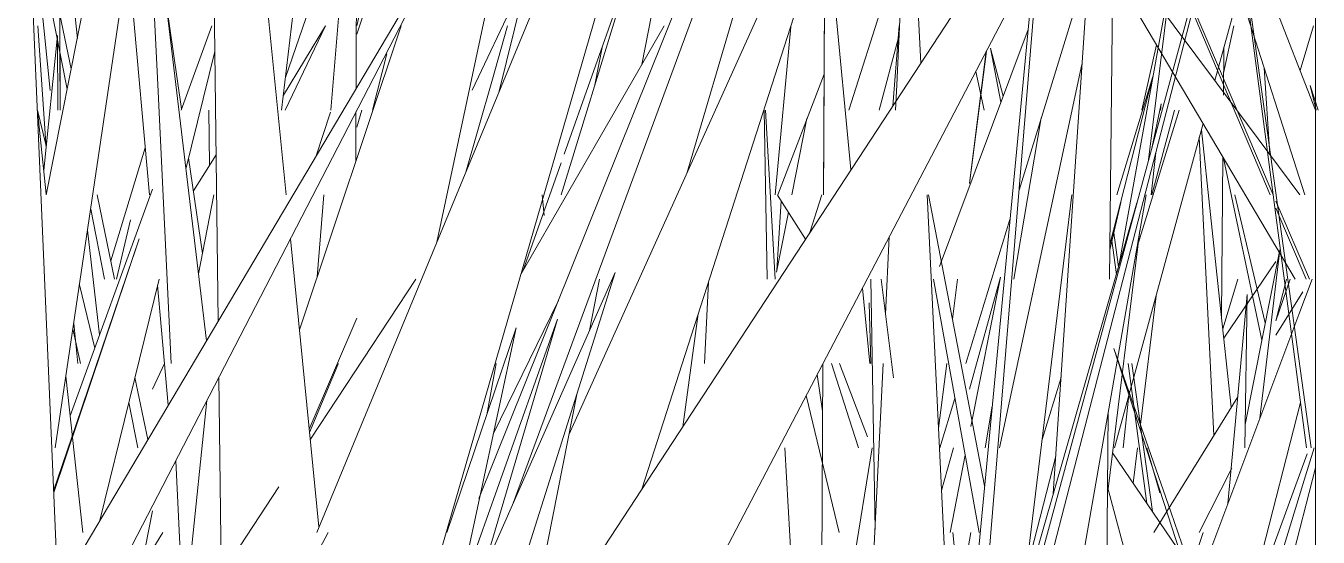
# Model space of a CAD drawing. Header units: millimetres. Extents: x -9575 to 27274, y -4387 to 11354.
# Drawn here: x -5082.72 to -5040.48, y 3071.91 to 3088.62 of the extents above; entities that cross this region are included whole.
import ezdxf

# ---------------------------------------------------------------- set-up
doc = ezdxf.new("R2010")
doc.units = ezdxf.units.MM
doc.layers.add('A-FLOR-HRAL', color=11, linetype='Continuous', lineweight=9)
doc.layers.add('G-IMPT', color=8, linetype='Continuous', lineweight=9)

# ---------------------------------------------------------------- blocks, each defined once
blk = doc.blocks.new('Railing - 2_ x 1_2_-V4-North')
at = {"layer": 'A-FLOR-HRAL'}
blk.add_line((-7478.968, 3048), (-7478.968, 3933.825), dxfattribs=at)
blk = doc.blocks.new('Railing - Railing-380087-North')
blk.add_blockref('Railing - 2_ x 1_2_-V4-North', (2438.4, 0))
blk = doc.blocks.new('Grass Array - 25_dwg-V16-North')
at = {"layer": 'G-IMPT'}
for p, q in [((-5040.715, 3074.823), (-5043.965, 3098.337)), ((-5052.202, 3061.463), (-5042.308, 3097.941)), ((-5040.57, 3085.859), (-5045.2, 3097.732)), ((-5054.259, 3086.695), (-5053.851, 3095.105)), ((-5053.473, 3087.398), (-5053.851, 3095.105)), ((-5047.753, 3094.136), (-5049.14, 3073.331)), ((-5047.301, 3080.341), (-5047.16, 3094.364)), ((-5046.731, 3094.136), (-5042.048, 3083.1)), ((-5041.953, 3083.1), (-5046.677, 3094.136)), ((-5044.321, 3093.696), (-5040.921, 3083.1)), ((-5056.472, 3091.377), (-5055.752, 3083.918)), ((-5054.071, 3091.377), (-5055.825, 3085.859)), ((-5056.65, 3083.1), (-5056.616, 3091.076)), ((-5056.616, 3091.076), (-5056.642, 3084.826)), ((-5052.025, 3066.851), (-5049.746, 3090.815)), ((-5043.805, 3086.753), (-5046.97, 3091.006)), ((-5047.986, 3090.644), (-5050.261, 3083.248)), ((-5046.998, 3080.777), (-5045.264, 3090.405)), ((-5046.024, 3084.243), (-5045.264, 3090.405)), ((-5063.176, 3089.928), (-5065.125, 3084.428)), ((-5041.233, 3080.341), (-5047.085, 3090.228)), ((-5049.724, 3089.783), (-5051.633, 3066.547)), ((-5043.06, 3089.767), (-5043.862, 3086.83)), ((-5042.772, 3089.293), (-5040.864, 3074.823)), ((-5054.386, 3086.004), (-5054.181, 3088.618)), ((-5044.623, 3088.988), (-5051.137, 3063.788)), ((-5043.573, 3087.067), (-5043.237, 3088.618)), ((-5041.076, 3087.156), (-5040.638, 3088.618)), ((-5057.722, 3088.585), (-5058.235, 3083.1)), ((-5054.826, 3085.859), (-5054.215, 3088.188)), ((-5052.854, 3080.749), (-5049.966, 3088.499)), ((-5063.874, 3087.959), (-5064.124, 3086.689)), ((-5051.876, 3083.46), (-5051.327, 3087.791)), ((-5051.33, 3087.786), (-5051.876, 3083.479)), ((-5050.851, 3086.124), (-5051.196, 3087.886)), ((-5050.778, 3086.321), (-5051.196, 3087.886)), ((-5045.764, 3087.996), (-5046.251, 3085.859)), ((-5043.565, 3087.917), (-5043.58, 3086.352)), ((-5049.35, 3082.028), (-5048.205, 3087.354)), ((-5056.633, 3087.041), (-5058.144, 3083.1)), ((-5051.677, 3087.123), (-5051.403, 3085.859)), ((-5047.289, 3081.47), (-5045.882, 3086.967)), ((-5047.063, 3083.1), (-5045.882, 3086.967)), ((-5042.251, 3087.245), (-5042.06, 3084.408)), ((-5054.259, 3086.695), (-5054.3, 3085.859)), ((-5043.805, 3086.753), (-5041.087, 3083.1)), ((-5040.546, 3085.859), (-5040.741, 3086.663)), ((-5040.484, 3085.859), (-5040.741, 3086.663)), ((-5045.935, 3084.568), (-5045.612, 3086.073)), ((-5045.635, 3085.859), (-5045.612, 3086.073)), ((-5058.494, 3080.341), (-5058.586, 3085.859)), ((-5058.229, 3080.341), (-5058.541, 3085.859)), ((-5046.357, 3081.539), (-5045.023, 3085.859)), ((-5045.916, 3083.1), (-5045.174, 3085.859)), ((-5057.681, 3083.1), (-5057.192, 3085.585)), ((-5050.43, 3080.341), (-5049.533, 3085.612)), ((-5044.244, 3085.429), (-5047.139, 3074.823)), ((-5056.65, 3083.1), (-5056.642, 3084.826)), ((-5044.368, 3084.978), (-5043.894, 3075.233)), ((-5044.301, 3085.22), (-5043.706, 3079.685)), ((-5045.942, 3083.1), (-5045.789, 3084.476)), ((-5065.228, 3084.138), (-5066.48, 3080.604)), ((-5043.598, 3084.338), (-5043.646, 3079.134)), ((-5042.323, 3078.348), (-5043.573, 3084.296)), ((-5065.774, 3082.422), (-5065.84, 3083.1)), ((-5058.17, 3080.618), (-5058.036, 3082.904)), ((-5058.17, 3080.618), (-5058.036, 3082.904)), ((-5057.24, 3081.644), (-5058.15, 3083.085)), ((-5056.701, 3083.1), (-5057.092, 3081.869)), ((-5051.543, 3048), (-5053.263, 3083.1)), ((-5051.385, 3073.581), (-5053.223, 3083.1)), ((-5051.443, 3065.33), (-5046.407, 3082.828)), ((-5050.145, 3069.841), (-5048.53, 3083.1)), ((-5046.938, 3082.842), (-5047.291, 3081.293)), ((-5046.935, 3078.343), (-5046.105, 3083.1)), ((-5042.539, 3080.286), (-5043.21, 3083.1)), ((-5040.772, 3080.341), (-5041.862, 3082.887)), ((-5058.181, 3080.563), (-5057.795, 3082.523)), ((-5050.557, 3082.286), (-5052.004, 3077.582)), ((-5041.862, 3082.661), (-5040.877, 3080.341)), ((-5049.35, 3082.028), (-5050.898, 3074.823)), ((-5046.307, 3081.944), (-5047.35, 3073.484)), ((-5047.173, 3081.924), (-5047.009, 3080.738)), ((-5054.501, 3081.723), (-5054.624, 3079.196)), ((-5047.079, 3080.493), (-5047.237, 3081.674)), ((-5041.739, 3081.294), (-5042.87, 3075.588)), ((-5041.739, 3081.294), (-5042.387, 3075.8)), ((-5042.387, 3075.8), (-5041.739, 3081.294)), ((-5043.568, 3078.406), (-5041.862, 3080.912)), ((-5060.405, 3080.255), (-5060.538, 3077.582)), ((-5054.966, 3072.155), (-5055.102, 3080.341)), ((-5054.364, 3077.117), (-5054.767, 3080.341)), ((-5053.06, 3080.341), (-5051.56, 3072.065)), ((-5052.437, 3079.03), (-5052.271, 3080.341)), ((-5051.876, 3076.745), (-5050.867, 3080.402)), ((-5051.831, 3075.524), (-5050.867, 3080.402)), ((-5043.601, 3078.711), (-5043.113, 3080.341)), ((-5042.539, 3080.286), (-5042.211, 3078.909)), ((-5041.872, 3078.976), (-5041.514, 3080.341)), ((-5041.872, 3078.976), (-5041.403, 3080.341)), ((-5041.115, 3079.188), (-5040.682, 3080.341)), ((-5055.378, 3080.046), (-5055.14, 3077.582)), ((-5046.295, 3075.587), (-5045.782, 3079.796)), ((-5043.33, 3074.157), (-5042.799, 3079.834)), ((-5042.882, 3074.823), (-5042.799, 3079.834)), ((-5041.862, 3078.512), (-5040.986, 3079.925)), ((-5055.102, 3077.582), (-5055.162, 3079.564)), ((-5043.325, 3076.151), (-5043.706, 3079.685)), ((-5060.743, 3079.204), (-5061.252, 3075.515)), ((-5041.115, 3079.188), (-5048.538, 3059.416)), ((-5046.935, 3078.343), (-5049.904, 3061.307)), ((-5043.419, 3066.547), (-5047.162, 3078.077)), ((-5045.3, 3072.733), (-5047.162, 3078.077)), ((-5056.679, 3076.026), (-5056.852, 3077.228)), ((-5056.73, 3063.788), (-5056.673, 3077.571)), ((-5056.705, 3069.744), (-5056.673, 3077.571)), ((-5055.814, 3075.774), (-5056.394, 3077.582)), ((-5055.214, 3075.187), (-5056.13, 3077.582)), ((-5054.702, 3077.582), (-5055.506, 3061.029)), ((-5052.889, 3075.465), (-5052.62, 3077.582)), ((-5046.079, 3073.009), (-5046.69, 3077.582)), ((-5046.571, 3077.582), (-5045.901, 3072.747)), ((-5048.887, 3077.123), (-5049.503, 3075.104)), ((-5057.213, 3076.538), (-5056.136, 3072.065)), ((-5052.354, 3076.444), (-5052.852, 3074.823)), ((-5046.86, 3074.823), (-5046.669, 3076.548)), ((-5045.858, 3072.065), (-5043.111, 3076.496)), ((-5051.369, 3074.823), (-5051.136, 3076.192)), ((-5047.482, 3062.228), (-5047.344, 3075.992)), ((-5043.388, 3067.244), (-5041.06, 3076.31)), ((-5055.814, 3075.774), (-5055.509, 3074.823)), ((-5057.341, 3064.661), (-5057.916, 3074.823)), ((-5055.065, 3074.823), (-5056.845, 3063.788)), ((-5052.789, 3073.434), (-5052.406, 3074.823)), ((-5047.204, 3074.666), (-5044.376, 3070.502)), ((-5046.528, 3073.67), (-5046.388, 3074.823)), ((-5045.653, 3073.356), (-5046.085, 3074.823)), ((-5040.941, 3073.766), (-5040.616, 3074.823)), ((-5052.017, 3074.585), (-5052.515, 3072.065)), ((-5050.034, 3070.746), (-5049.058, 3074.559)), ((-5042.792, 3069.306), (-5040.839, 3074.63)), ((-5047.361, 3048), (-5040.568, 3074.17)), ((-5043.302, 3074.157), (-5044.376, 3072.065)), ((-5043.33, 3074.157), (-5043.438, 3073.002)), ((-5040.941, 3073.766), (-5048.538, 3049.062)), ((-5045.648, 3067.113), (-5047.369, 3073.556)), ((-5045.3, 3072.733), (-5043.153, 3066.572)), ((-5052.51, 3068.119), (-5051.838, 3072.065)), ((-5052.206, 3069.902), (-5052.419, 3072.065)), ((-5044.241, 3072.065), (-5044.642, 3070.894))]:
    blk.add_line(p, q, dxfattribs=at)
blk = doc.blocks.new('Grass Array - Grass Array-440235-North')
blk.add_blockref('Grass Array - 25_dwg-V16-North', (0, 0))
blk = doc.blocks.new('Grass Array - 25_dwg-V51-North')
at = {"layer": 'G-IMPT'}
for p, q in [((-5076.436, 3078.967), (-5076.811, 3109.239)), ((-5067.916, 3073.166), (-5053.508, 3109.035)), ((-5081.756, 3074.823), (-5076.855, 3107.931)), ((-5073.214, 3072.065), (-5059.184, 3105.938)), ((-5070.698, 3050.754), (-5043.819, 3102.146)), ((-5083.026, 3101.756), (-5081.669, 3070.143)), ((-5078.35, 3101.795), (-5082.053, 3083.1)), ((-5065.509, 3099.32), (-5069.285, 3081.552)), ((-5062.587, 3087.351), (-5060.194, 3099.498)), ((-5075.72, 3098.254), (-5074.215, 3083.1)), ((-5057.491, 3098.241), (-5066.797, 3073.017)), ((-5062.588, 3073.475), (-5054.666, 3098.076)), ((-5073.01, 3097.296), (-5074.361, 3085.859)), ((-5072.752, 3085.859), (-5071.875, 3096.557)), ((-5071.918, 3088.019), (-5071.875, 3096.557)), ((-5062.217, 3095.442), (-5072.96, 3058.27)), ((-5068.135, 3086.513), (-5064.032, 3095.161)), ((-5076.818, 3078.323), (-5078.798, 3094.888)), ((-5078.406, 3086.7), (-5078.798, 3094.888)), ((-5071.906, 3088.346), (-5069.975, 3094.136)), ((-5058.076, 3094.136), (-5061.113, 3083.795)), ((-5070.671, 3093.916), (-5071.906, 3088.615)), ((-5074.234, 3086.931), (-5072.177, 3092.87)), ((-5049.953, 3092.776), (-5070.002, 3062.149)), ((-5083.121, 3064.138), (-5068.876, 3091.715)), ((-5073.366, 3084.143), (-5068.876, 3091.715)), ((-5081.37, 3086.545), (-5082.321, 3091.377)), ((-5081.239, 3087.21), (-5082.1, 3091.377)), ((-5078.68, 3083.1), (-5079.378, 3090.886)), ((-5067.262, 3086.435), (-5066.266, 3090.452)), ((-5063.009, 3090.324), (-5065.228, 3083.093)), ((-5081.922, 3086.501), (-5082.261, 3089.855)), ((-5081.599, 3085.859), (-5081.61, 3089.846)), ((-5081.205, 3089.806), (-5081.031, 3088.204)), ((-5077.629, 3085.905), (-5078.193, 3089.829)), ((-5058.609, 3089.343), (-5064.972, 3075.247)), ((-5082.322, 3088.618), (-5082.06, 3084.625)), ((-5077.646, 3085.859), (-5076.644, 3088.618)), ((-5074.303, 3086.351), (-5072.927, 3088.617)), ((-5074.24, 3085.859), (-5072.927, 3088.617)), ((-5073.777, 3078.684), (-5070.458, 3088.618)), ((-5067.493, 3086.797), (-5066.974, 3088.618)), ((-5066.531, 3080.517), (-5061.856, 3088.618)), ((-5082.134, 3083.9), (-5081.684, 3088.297)), ((-5081.668, 3085.859), (-5081.684, 3088.297)), ((-5077.488, 3083.932), (-5076.545, 3087.784)), ((-5071.918, 3088.019), (-5071.925, 3086.574)), ((-5081.604, 3087.733), (-5081.599, 3085.859)), ((-5071.387, 3085.859), (-5070.917, 3087.703)), ((-5078.406, 3086.7), (-5077.969, 3077.582)), ((-5067.493, 3086.797), (-5068.336, 3083.841)), ((-5082.05, 3083.115), (-5082.343, 3085.835)), ((-5082.067, 3084.735), (-5082.337, 3085.859)), ((-5076.733, 3085.859), (-5076.717, 3084.063)), ((-5073.232, 3084.37), (-5072.757, 3085.792)), ((-5071.929, 3085.805), (-5071.937, 3084.192)), ((-5071.906, 3085.31), (-5071.736, 3085.859)), ((-5079.941, 3080.938), (-5078.818, 3084.634)), ((-5077.244, 3083.228), (-5076.503, 3084.401)), ((-5073.366, 3084.143), (-5082.165, 3069.306)), ((-5076.95, 3081.181), (-5077.398, 3084.3)), ((-5081.27, 3075.875), (-5078.582, 3083.279)), ((-5079.818, 3080.341), (-5080.389, 3083.1)), ((-5077.079, 3080.512), (-5076.577, 3083.1)), ((-5073.198, 3080.416), (-5072.978, 3083.1)), ((-5080.15, 3080.341), (-5080.6, 3082.63)), ((-5079.303, 3082.279), (-5079.754, 3080.341)), ((-5080.702, 3081.941), (-5080.309, 3078.521)), ((-5081.807, 3073.369), (-5079.016, 3081.654)), ((-5081.075, 3075.59), (-5079.016, 3081.654)), ((-5074.072, 3081.656), (-5073.138, 3072.249)), ((-5080.468, 3078.083), (-5080.966, 3080.156)), ((-5078.367, 3080.341), (-5080.298, 3072.455)), ((-5069.974, 3080.341), (-5073.421, 3075.106)), ((-5067.77, 3070.819), (-5063.461, 3080.559)), ((-5065.336, 3074.608), (-5063.461, 3080.559)), ((-5064.299, 3078.664), (-5063.969, 3080.341)), ((-5078.064, 3076.222), (-5078.415, 3080.144)), ((-5065.314, 3079.642), (-5067.441, 3075.275)), ((-5081.021, 3077.582), (-5081.154, 3078.892)), ((-5074.524, 3048), (-5065.341, 3079.027)), ((-5073.454, 3075.434), (-5071.906, 3079.068)), ((-5067.32, 3073.472), (-5065.341, 3079.027)), ((-5081.18, 3078.711), (-5080.936, 3077.582)), ((-5068.963, 3072.065), (-5066.689, 3078.753)), ((-5067.897, 3073.166), (-5066.689, 3078.753)), ((-5078.182, 3077.582), (-5078.582, 3076.743)), ((-5072.52, 3077.534), (-5073.444, 3075.333)), ((-5072.52, 3077.534), (-5072.499, 3077.582)), ((-5067.344, 3077.582), (-5067.658, 3075.901)), ((-5080.859, 3072.065), (-5081.409, 3077.168)), ((-5078.733, 3075.094), (-5079.154, 3077.128)), ((-5076.333, 3070.684), (-5076.413, 3077.124)), ((-5076.8, 3076.375), (-5077.534, 3069.306)), ((-5066.499, 3067.5), (-5064.701, 3076.622)), ((-5079.064, 3074.823), (-5079.356, 3076.304)), ((-5081.075, 3075.59), (-5081.81, 3073.425)), ((-5077.817, 3074.405), (-5077.573, 3069.306)), ((-5065.336, 3074.608), (-5068.566, 3064.359)), ((-5074.446, 3073.55), (-5080.874, 3063.788)), ((-5067.32, 3073.472), (-5076.396, 3048)), ((-5067.897, 3073.166), (-5068.566, 3070.073)), ((-5078.938, 3070.935), (-5078.582, 3072.768)), ((-5081.922, 3055.171), (-5072.833, 3072.065)), ((-5081.522, 3066.735), (-5078.243, 3072.065))]:
    blk.add_line(p, q, dxfattribs=at)
blk = doc.blocks.new('Grass Array - Grass Array-V52-North')
blk.add_blockref('Grass Array - 25_dwg-V51-North', (0, 0))

msp = doc.modelspace()

# ---------------------------------------------------------------- block references
for name in ['Railing - Railing-380087-North', 'Grass Array - Grass Array-V52-North', 'Grass Array - Grass Array-440235-North']:
    msp.add_blockref(name, (0, 0))

doc.saveas('drawing.dxf')
